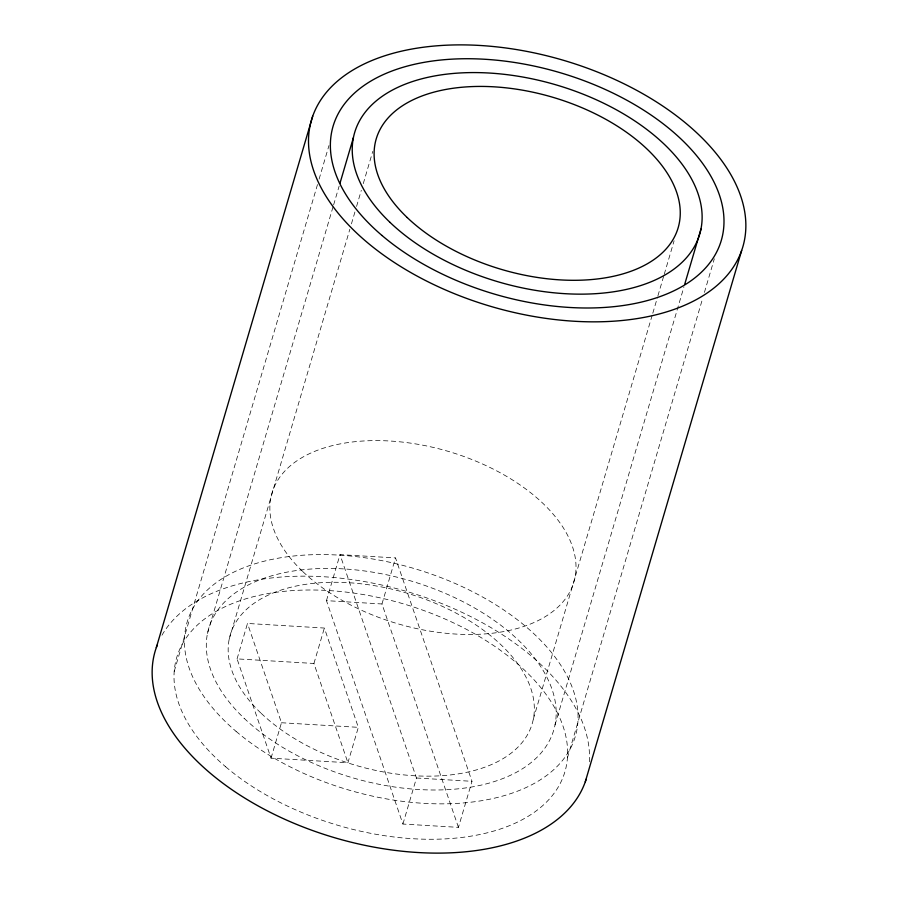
<?xml version="1.0" encoding="UTF-8"?>
<svg xmlns="http://www.w3.org/2000/svg" width="898" height="898" viewBox="0 0 898 898"><rect width="100%" height="100%" fill="white"/><g stroke="black" fill="none" stroke-linecap="round" stroke-linejoin="round"><path stroke-width="0.67" stroke-dasharray="4.49 3.37" d="M174.201 671.435L317.51 184.505M319.093 179.129L328.971 145.543M207.46 633.517L333.225 206.192M333.629 204.856L339.163 186.043M229.181 639.23L349.85 229.237M351.432 223.871L354.979 211.793M356.562 206.428L361.299 190.331M363.275 183.619L372.749 151.425M237.061 658.885L247.489 623.459L324.358 628.05L358.336 727.335L347.919 762.75L271.039 758.17L237.061 658.885L313.93 663.465L347.919 762.75M271.039 758.17L281.467 722.744L247.489 623.459M326.457 600.65L340.005 554.616L395.524 557.927L471.989 781.316L458.44 827.361L402.921 824.05L326.457 600.65L381.976 603.972L458.44 827.361M313.93 663.465L324.358 628.05M381.976 603.972L395.524 557.927M402.921 824.05L416.47 778.005L340.005 554.616M533.3 719.208L652.386 314.581M652.79 313.234L657.527 297.137M657.92 295.801L663.835 275.675M664.239 274.328L674.106 240.787M555.02 724.922L683.962 286.844M567.446 757.833L702.449 299.124M704.425 292.411L714.314 258.815M281.467 722.744L358.336 727.335M416.47 778.005L471.989 781.316M161.966 635.223A224.814 128.302 16.4 0 1 408.972 592.13A224.814 128.302 16.4 0 1 589.234 763.345M225.634 766.757A202.331 115.472 16.4 0 0 558.489 786.626A202.331 115.472 16.4 0 0 328.342 590.525A202.331 115.472 16.4 0 0 225.634 766.757M236.051 731.342A202.331 115.472 16.4 0 0 568.917 751.199A202.331 115.472 16.4 0 0 338.759 555.11A202.331 115.472 16.4 0 0 236.051 731.342M302.94 571.712A157.363 89.811 16.4 0 0 565.246 599.022A157.363 89.811 16.4 0 0 400.62 441.895A157.363 89.811 16.4 0 0 302.94 571.712M244.11 718.265A179.847 102.641 16.4 0 0 543.885 749.482A179.847 102.641 16.4 0 0 355.743 569.904A179.847 102.641 16.4 0 0 244.11 718.265M261.251 713.382A157.363 89.811 16.4 0 0 523.556 740.704A157.363 89.811 16.4 0 0 358.931 583.565A157.363 89.811 16.4 0 0 261.251 713.382"/><path stroke-width="1.35" d="M156.342 647.503L312.706 116.224M339.949 183.349L353.397 137.663M684.747 284.161L700.968 229.069M585.294 781.776L741.658 250.497A224.814 128.302 16.4 0 0 456.902 44.9A224.814 128.302 16.4 0 0 382.975 254.684A224.814 128.302 16.4 0 0 741.658 250.497M586.136 779.251A224.814 128.302 16.4 0 1 328.14 835.757A224.814 128.302 16.4 0 1 157.273 645M381.998 235.489A202.331 115.472 16.4 0 0 714.853 255.346A202.331 115.472 16.4 0 0 484.696 59.257A202.331 115.472 16.4 0 0 381.998 235.489M407.187 217.529A157.363 89.811 16.4 0 0 669.493 244.84A157.363 89.811 16.4 0 0 504.867 87.712A157.363 89.811 16.4 0 0 407.187 217.529M390.046 222.412A179.847 102.641 16.4 0 0 689.821 253.629A179.847 102.641 16.4 0 0 501.679 74.051A179.847 102.641 16.4 0 0 390.046 222.412"/></g></svg>
